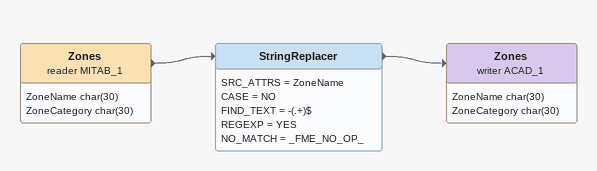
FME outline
Zones (reader MITAB_1)
    attributes: ZoneName char(30), ZoneCategory char(30)
    -> StringReplacer
StringReplacer
    SRC_ATTRS = ZoneName
    CASE = NO
    FIND_TEXT = -(.+)$
    REGEXP = YES
    NO_MATCH = _FME_NO_OP_
    -> Zones (writer ACAD_1)
Zones (writer ACAD_1)
    attributes: ZoneName char(30), ZoneCategory char(30)
